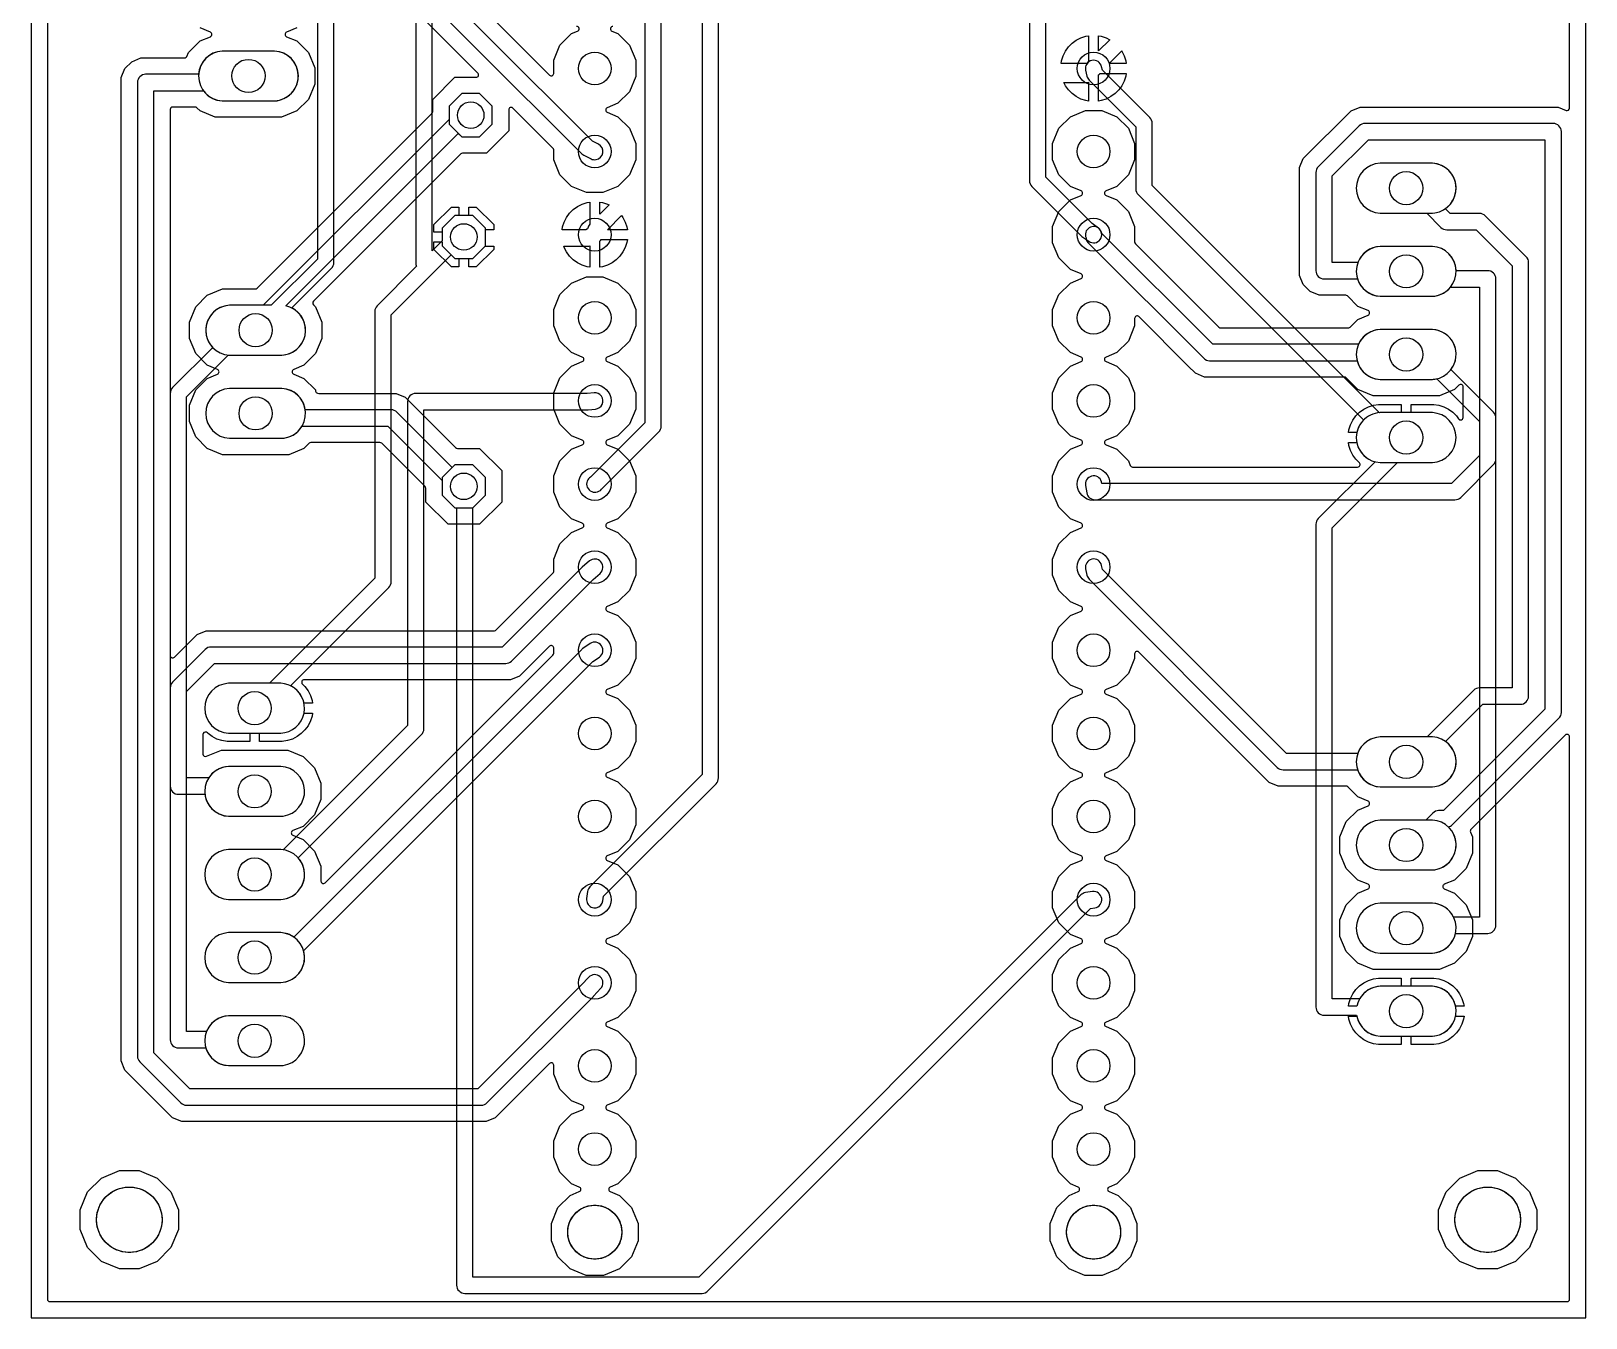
# Model space of a CAD drawing. Header units: millimetres. Extents: x 0 to 47.5, y 0 to 60.
# Drawn here: x 0 to 47.5, y 0 to 39.32 of the extents above; entities that cross this region are included whole.
import ezdxf

# ---------------------------------------------------------------- set-up
doc = ezdxf.new("R2010")
doc.units = ezdxf.units.MM

msp = doc.modelspace()

# ---------------------------------------------------------------- linework, layer by layer
at = {"layer": '16_copper'}
for points in [[(30.5, 57.75), (30.5, 34.75, 0.198912), (30.573, 34.573), (32.073, 33.073, 0.041311), (32.105, 33.047), (32.315, 32.897, 1), (32.605, 33.303), (32.412, 33.441), (31, 34.854), (31, 58, 0.414214)], [(8.75, 53.396), (8.75, 32.354), (7.338, 30.942), (6.061, 30.942, 0.643478), (5.548, 29.652), (4.323, 28.427, 0.198912), (4.25, 28.25), (4.25, 16.25, 0.414214), (4.5, 16), (5.311, 16, 0.365977), (6.031, 15.328), (7.629, 15.328), (7.704, 15.335, 0.906347), (7.629, 16.852), (6.031, 16.852, 0.243053), (5.426, 16.5), (4.75, 16.5), (4.75, 28.146), (6.025, 29.421), (6.061, 29.418), (7.659, 29.418, 0.770701), (7.965, 30.861), (9.177, 32.073, 0.198912), (9.25, 32.25), (9.25, 53.5, 0.198912)], [(11.75, 47.836), (11.75, 32.25, 0.122629), (11.779, 32.133), (10.573, 30.927, 0.198912), (10.5, 30.75), (10.5, 22.604), (7.288, 19.392), (6.031, 19.392, 0.95208), (6.031, 17.868), (7.629, 17.868, 0.778449), (7.921, 19.318), (10.927, 22.323, 0.198912), (11, 22.5), (11, 30.646), (12.835, 32.481), (12.946, 32.37), (13.494, 32.37), (13.88, 32.756), (13.88, 33.304), (13.494, 33.69), (12.946, 33.69), (12.56, 33.304), (12.56, 32.913), (12.25, 32.604), (12.25, 47.77)], [(20.5, 44.5), (20.5, 16.604), (17.073, 13.177, 0.163912), (17.002, 13.034), (16.972, 12.814), (16.97, 12.774), (16.974, 12.735), (16.984, 12.697), (17, 12.661), (17.022, 12.628), (17.048, 12.598), (17.079, 12.574), (17.113, 12.554), (17.15, 12.54), (17.189, 12.532), (17.228, 12.53), (17.268, 12.535, 0.321358), (17.468, 12.746), (17.486, 12.883), (20.927, 16.323, 0.198912), (21, 16.5), (21, 44.396)], [(18.75, 43.646), (18.75, 27.354), (17.091, 25.694, 0.161545), (16.985, 25.566), (16.975, 25.528, 0.417365), (17.175, 25.234), (17.214, 25.23), (17.254, 25.232, 0.195363), (17.427, 25.323), (19.177, 27.073, 0.198912), (19.25, 27.25), (19.25, 43.75, 0.198912)]]:
    msp.add_lwpolyline(points, format="xyb", dxfattribs=at)
for points in [[(7.514, 37.195, 0.906347), (7.439, 38.712), (5.841, 38.712, 0.95208), (5.841, 37.188), (7.439, 37.188)], [(42.884, 8.615, 0.906347), (42.809, 10.132), (41.211, 10.132, 0.255316), (40.587, 9.75), (39.75, 9.75), (39.75, 24.146), (41.742, 26.138), (42.809, 26.138, 0.95208), (42.809, 27.662), (41.211, 27.662), (41.193, 27.66), (34.25, 34.604), (34.25, 36.5, 0.198912), (34.177, 36.677), (32.728, 38.125), (32.704, 38.234, 1), (32.216, 38.126), (32.256, 37.946, 0.142639), (32.323, 37.823), (33.75, 36.396), (33.75, 34.5, 0.198912), (33.823, 34.323), (40.708, 27.438, 0.580144), (41.058, 26.161), (39.323, 24.427, 0.198912), (39.25, 24.25), (39.25, 9.5, 0.414214), (39.5, 9.25), (40.495, 9.25, 0.354775), (41.211, 8.608), (42.809, 8.608)], [(42.884, 33.765, 0.906347), (42.809, 35.282), (41.211, 35.282, 0.95208), (41.211, 33.758), (42.809, 33.758)], [(42.884, 31.225, 0.906347), (42.809, 32.742), (41.211, 32.742, 0.95208), (41.211, 31.218), (42.809, 31.218)], [(42.884, 11.155, 0.312629), (43.517, 11.75), (44.5, 11.75, 0.414214), (44.75, 12), (44.75, 27.5, 0.198912), (44.677, 27.677), (43.377, 28.976, 0.604689), (42.809, 30.202), (41.211, 30.202, 0.95208), (41.211, 28.678), (42.809, 28.678, 0.046091), (42.948, 28.698), (44.25, 27.396), (44.25, 12.25), (43.454, 12.25, 0.271223), (42.809, 12.672), (41.211, 12.672, 0.95208), (41.211, 11.148), (42.809, 11.148)], [(7.704, 12.795, 0.596656), (8.161, 14.058), (11.927, 17.823, 0.198912), (12, 18), (12, 27.75), (17, 27.75, 0.022669), (17.023, 27.751), (17.243, 27.771, 1), (17.197, 28.269), (16.989, 28.25), (11.75, 28.25, 0.414214), (11.5, 28), (11.5, 18.104), (7.701, 14.305), (7.629, 14.312), (6.031, 14.312, 0.95208), (6.031, 12.788), (7.629, 12.788)], [(7.734, 26.885, 0.906347), (7.659, 28.402), (6.061, 28.402, 0.95208), (6.061, 26.878), (7.659, 26.878)], [(20.502, 0.75, 0.196826), (20.677, 0.823), (32.368, 12.514), (32.495, 12.533, 1), (32.425, 13.027), (32.215, 12.997, 0.162277), (32.073, 12.927), (20.396, 1.25), (13.5, 1.25), (13.5, 24.756), (13.88, 25.136), (13.88, 25.684), (13.494, 26.07), (12.946, 26.07), (12.56, 25.684), (12.56, 25.136), (12.946, 24.75), (13, 24.75), (13, 1, 0.414214), (13.25, 0.75), (20.5, 0.75)], [(42.884, 16.235, 0.906347), (42.809, 17.752), (41.211, 17.752, 0.95208), (41.211, 16.228), (42.809, 16.228)], [(42.884, 13.695, 0.906347), (42.809, 15.212), (41.211, 15.212, 0.95208), (41.211, 13.688), (42.809, 13.688)], [(7.704, 10.255, 0.906347), (7.629, 11.772), (6.031, 11.772, 0.95208), (6.031, 10.248), (7.629, 10.248)], [(7.704, 7.715, 0.906347), (7.629, 9.232), (6.031, 9.232, 0.95208), (6.031, 7.708), (7.629, 7.708)]]:
    msp.add_lwpolyline(points, format="xyb", close=True, dxfattribs=at)
msp.add_lwpolyline([(14.09, 36.476), (14.09, 37.024), (13.704, 37.41), (13.156, 37.41), (12.77, 37.024), (12.77, 36.476), (13.156, 36.09), (13.704, 36.09)], close=True, dxfattribs=at)
at = {"layer": '1_copper'}
for points in [[(0.5, 59.424), (0.5, 0.576, 0.414214), (0.576, 0.5), (46.924, 0.5, 0.414214), (47, 0.576), (47, 17.755, 0.668179), (46.87, 17.809), (43.99, 14.93, 0.303353), (43.974, 14.847), (44.034, 14.701), (44.034, 14.199), (43.842, 13.735), (43.487, 13.38), (43.174, 13.25, 0.66819), (43.174, 13.11), (43.487, 12.98), (43.842, 12.625), (44.034, 12.161), (44.034, 11.659), (43.842, 11.195), (43.487, 10.84), (43.023, 10.648), (40.997, 10.648), (40.533, 10.84), (40.178, 11.195), (39.986, 11.659), (39.986, 12.161), (40.178, 12.625), (40.533, 12.98), (40.846, 13.11, 0.66819), (40.846, 13.25), (40.533, 13.38), (40.178, 13.735), (39.986, 14.199), (39.986, 14.701), (40.178, 15.165), (40.533, 15.52), (40.846, 15.65, 0.66819), (40.846, 15.79), (40.533, 15.92), (40.226, 16.228, 0.198912), (40.172, 16.25), (38.101, 16.25), (37.825, 16.364), (37.603, 16.586), (33.844, 20.345, 0.668179), (33.714, 20.291), (33.714, 20.151), (33.523, 19.69), (33.17, 19.337), (32.841, 19.2, 0.66819), (32.841, 19.06), (33.17, 18.923), (33.523, 18.57), (33.714, 18.109), (33.714, 17.611), (33.523, 17.15), (33.17, 16.797), (32.841, 16.66, 0.66819), (32.841, 16.52), (33.17, 16.383), (33.523, 16.03), (33.714, 15.569), (33.714, 15.071), (33.523, 14.61), (33.17, 14.257), (32.841, 14.12, 0.66819), (32.841, 13.98), (33.17, 13.843), (33.523, 13.49), (33.714, 13.029), (33.714, 12.531), (33.523, 12.07), (33.17, 11.717), (32.841, 11.58, 0.66819), (32.841, 11.44), (33.17, 11.303), (33.523, 10.95), (33.714, 10.489), (33.714, 9.991), (33.523, 9.53), (33.17, 9.177), (32.841, 9.04, 0.66819), (32.841, 8.9), (33.17, 8.763), (33.523, 8.41), (33.714, 7.949), (33.714, 7.451), (33.523, 6.99), (33.17, 6.637), (32.841, 6.5, 0.66819), (32.841, 6.36), (33.17, 6.223), (33.523, 5.87), (33.714, 5.409), (33.714, 4.911), (33.523, 4.45), (33.17, 4.097), (32.934, 3.999, 0.66819), (32.934, 3.858), (33.211, 3.744), (33.584, 3.371), (33.785, 2.884), (33.785, 2.356), (33.584, 1.869), (33.211, 1.496), (32.724, 1.294), (32.196, 1.294), (31.709, 1.496), (31.336, 1.869), (31.135, 2.356), (31.135, 2.884), (31.336, 3.371), (31.709, 3.744), (31.986, 3.858, 0.66819), (31.986, 3.999), (31.75, 4.097), (31.397, 4.45), (31.206, 4.911), (31.206, 5.409), (31.397, 5.87), (31.75, 6.223), (32.079, 6.36, 0.66819), (32.079, 6.5), (31.75, 6.637), (31.397, 6.99), (31.206, 7.451), (31.206, 7.949), (31.397, 8.41), (31.75, 8.763), (32.079, 8.9, 0.66819), (32.079, 9.04), (31.75, 9.177), (31.397, 9.53), (31.206, 9.991), (31.206, 10.489), (31.397, 10.95), (31.75, 11.303), (32.079, 11.44, 0.66819), (32.079, 11.58), (31.75, 11.717), (31.397, 12.07), (31.206, 12.531), (31.206, 13.029), (31.397, 13.49), (31.75, 13.843), (32.079, 13.98, 0.66819), (32.079, 14.12), (31.75, 14.257), (31.397, 14.61), (31.206, 15.071), (31.206, 15.569), (31.397, 16.03), (31.75, 16.383), (32.079, 16.52, 0.66819), (32.079, 16.66), (31.75, 16.797), (31.397, 17.15), (31.206, 17.611), (31.206, 18.109), (31.397, 18.57), (31.75, 18.923), (32.079, 19.06, 0.66819), (32.079, 19.2), (31.75, 19.337), (31.397, 19.69), (31.206, 20.151), (31.206, 20.649), (31.397, 21.11), (31.75, 21.463), (32.079, 21.6, 0.66819), (32.079, 21.74), (31.75, 21.877), (31.397, 22.23), (31.206, 22.691), (31.206, 23.189), (31.397, 23.65), (31.75, 24.003), (32.079, 24.14, 0.66819), (32.079, 24.28), (31.75, 24.417), (31.397, 24.77), (31.206, 25.231), (31.206, 25.729), (31.397, 26.19), (31.75, 26.543), (32.079, 26.68, 0.66819), (32.079, 26.82), (31.75, 26.957), (31.397, 27.31), (31.206, 27.771), (31.206, 28.269), (31.397, 28.73), (31.75, 29.083), (32.079, 29.22, 0.66819), (32.079, 29.36), (31.75, 29.497), (31.397, 29.85), (31.206, 30.311), (31.206, 30.809), (31.397, 31.27), (31.75, 31.623), (32.079, 31.76, 0.66819), (32.079, 31.9), (31.75, 32.037), (31.397, 32.39), (31.206, 32.851), (31.206, 33.349), (31.397, 33.81), (31.75, 34.163), (32.079, 34.3, 0.66819), (32.079, 34.44), (31.75, 34.577), (31.397, 34.93), (31.206, 35.391), (31.206, 35.889), (31.397, 36.35), (31.75, 36.703), (32.211, 36.894), (32.709, 36.894), (33.17, 36.703), (33.523, 36.35), (33.714, 35.889), (33.714, 35.391), (33.523, 34.93), (33.17, 34.577), (32.841, 34.44, 0.66819), (32.841, 34.3), (33.17, 34.163), (33.523, 33.81), (33.714, 33.349), (33.714, 32.878, 0.198912), (33.736, 32.824), (36.288, 30.272, 0.198912), (36.342, 30.25), (40.242, 30.25), (40.25, 30.251), (40.259, 30.252, 0.14139), (40.296, 30.272), (40.533, 30.51), (40.846, 30.64, 0.66819), (40.846, 30.78), (40.533, 30.91), (40.216, 31.228, 0.198912), (40.162, 31.25), (39.351, 31.25), (39.075, 31.364), (38.864, 31.575), (38.75, 31.851), (38.75, 35.149), (38.864, 35.425), (40.325, 36.886), (40.601, 37), (46.649, 37), (46.895, 36.898, 0.534518), (47, 36.969), (47, 59.424, 0.414214)], [(11.272, 42.538), (15.836, 37.975, 0.668179), (15.966, 38.029), (15.966, 38.429), (16.157, 38.89), (16.51, 39.243), (16.694, 39.319, 0.820685), (16.665, 39.466)], [(17.775, 39.466, 0.820685), (17.746, 39.319), (17.93, 39.243), (18.283, 38.89), (18.474, 38.429), (18.474, 37.931), (18.283, 37.47), (17.93, 37.117), (17.601, 36.98, 0.66819), (17.601, 36.84), (17.93, 36.703), (18.283, 36.35), (18.474, 35.889), (18.474, 35.391), (18.283, 34.93), (17.93, 34.577), (17.469, 34.386), (16.971, 34.386), (16.51, 34.577), (16.157, 34.93), (15.966, 35.391), (15.966, 35.692, 0.198912), (15.944, 35.746), (14.72, 36.969, 0.668179), (14.59, 36.915), (14.59, 36.269), (13.911, 35.59), (13.182, 35.59, 0.198912), (13.128, 35.567), (8.628, 31.067, 0.414214), (8.628, 30.959), (8.692, 30.895), (8.884, 30.431), (8.884, 29.929), (8.692, 29.465), (8.337, 29.11), (8.024, 28.98, 0.66819), (8.024, 28.84), (8.337, 28.71), (8.692, 28.355, 0.503501), (8.786, 28.25), (11.149, 28.25), (11.425, 28.136), (12.968, 26.593, 0.198912), (13.022, 26.57), (13.701, 26.57), (14.38, 25.891), (14.38, 24.929), (13.701, 24.25), (12.739, 24.25), (12.06, 24.929), (12.06, 25.348, 0.198912), (12.037, 25.402), (10.712, 26.728, 0.198912), (10.658, 26.75), (8.548, 26.75, 0.198912), (8.494, 26.728), (8.337, 26.57), (7.873, 26.378), (5.847, 26.378), (5.383, 26.57), (5.028, 26.925), (4.836, 27.389), (4.836, 27.891), (5.028, 28.355), (5.383, 28.71), (5.696, 28.84, 0.66819), (5.696, 28.98), (5.383, 29.11), (5.028, 29.465), (4.836, 29.929), (4.836, 30.431), (5.028, 30.895), (5.383, 31.25), (5.847, 31.442), (6.85, 31.442, 0.198912), (6.904, 31.464), (12.247, 36.808, 0.198912), (12.27, 36.862), (12.27, 37.231), (12.949, 37.91), (13.595, 37.91, 0.668179), (13.649, 38.04), (10.086, 41.603)], [(8.117, 39.42), (7.804, 39.29, 0.66819), (7.804, 39.15), (8.117, 39.02), (8.472, 38.665), (8.664, 38.201), (8.664, 37.699), (8.472, 37.235), (8.117, 36.88), (7.653, 36.688), (5.627, 36.688), (5.163, 36.88), (5.066, 36.978, 0.198912), (5.012, 37), (4.326, 37, 0.414214), (4.25, 36.924), (4.25, 20.245, 0.668179), (4.38, 20.191), (5.075, 20.886), (5.351, 21), (14.158, 21, 0.198912), (14.212, 21.022), (15.944, 22.754, 0.198912), (15.966, 22.808), (15.966, 23.189), (16.157, 23.65), (16.51, 24.003), (16.839, 24.14, 0.66819), (16.839, 24.28), (16.51, 24.417), (16.157, 24.77), (15.966, 25.231), (15.966, 25.729), (16.157, 26.19), (16.51, 26.543), (16.839, 26.68, 0.66819), (16.839, 26.82), (16.51, 26.957), (16.157, 27.31), (15.966, 27.771), (15.966, 28.269), (16.157, 28.73), (16.51, 29.083), (16.839, 29.22, 0.66819), (16.839, 29.36), (16.51, 29.497), (16.157, 29.85), (15.966, 30.311), (15.966, 30.809), (16.157, 31.27), (16.51, 31.623), (16.971, 31.814), (17.469, 31.814), (17.93, 31.623), (18.283, 31.27), (18.474, 30.809), (18.474, 30.311), (18.283, 29.85), (17.93, 29.497), (17.601, 29.36, 0.66819), (17.601, 29.22), (17.93, 29.083), (18.283, 28.73), (18.474, 28.269), (18.474, 27.771), (18.283, 27.31), (17.93, 26.957), (17.601, 26.82, 0.66819), (17.601, 26.68), (17.93, 26.543), (18.283, 26.19), (18.474, 25.729), (18.474, 25.231), (18.283, 24.77), (17.93, 24.417), (17.601, 24.28, 0.66819), (17.601, 24.14), (17.93, 24.003), (18.283, 23.65), (18.474, 23.189), (18.474, 22.691), (18.283, 22.23), (17.93, 21.877), (17.601, 21.74, 0.66819), (17.601, 21.6), (17.93, 21.463), (18.283, 21.11), (18.474, 20.649), (18.474, 20.151), (18.283, 19.69), (17.93, 19.337), (17.601, 19.2, 0.66819), (17.601, 19.06), (17.93, 18.923), (18.283, 18.57), (18.474, 18.109), (18.474, 17.611), (18.283, 17.15), (17.93, 16.797), (17.601, 16.66, 0.66819), (17.601, 16.52), (17.93, 16.383), (18.283, 16.03), (18.474, 15.569), (18.474, 15.071), (18.283, 14.61), (17.93, 14.257), (17.601, 14.12, 0.66819), (17.601, 13.98), (17.93, 13.843), (18.283, 13.49), (18.474, 13.029), (18.474, 12.531), (18.283, 12.07), (17.93, 11.717), (17.601, 11.58, 0.66819), (17.601, 11.44), (17.93, 11.303), (18.283, 10.95), (18.474, 10.489), (18.474, 9.991), (18.283, 9.53), (17.93, 9.177), (17.601, 9.04, 0.66819), (17.601, 8.9), (17.93, 8.763), (18.283, 8.41), (18.474, 7.949), (18.474, 7.451), (18.283, 6.99), (17.93, 6.637), (17.601, 6.5, 0.66819), (17.601, 6.36), (17.93, 6.223), (18.283, 5.87), (18.474, 5.409), (18.474, 4.911), (18.283, 4.45), (17.93, 4.097), (17.694, 3.999, 0.66819), (17.694, 3.858), (17.971, 3.744), (18.344, 3.371), (18.545, 2.884), (18.545, 2.356), (18.344, 1.869), (17.971, 1.496), (17.484, 1.294), (16.956, 1.294), (16.469, 1.496), (16.096, 1.869), (15.895, 2.356), (15.895, 2.884), (16.096, 3.371), (16.469, 3.744), (16.746, 3.858, 0.66819), (16.746, 3.999), (16.51, 4.097), (16.157, 4.45), (15.966, 4.911), (15.966, 5.409), (16.157, 5.87), (16.51, 6.223), (16.839, 6.36, 0.66819), (16.839, 6.5), (16.51, 6.637), (16.157, 6.99), (15.966, 7.451), (15.966, 7.721, 0.668179), (15.836, 7.775), (14.397, 6.336), (14.175, 6.114), (13.899, 6), (4.601, 6), (4.325, 6.114), (2.864, 7.575), (2.75, 7.851), (2.75, 37.899), (2.864, 38.175), (3.075, 38.386), (3.351, 38.5), (4.689, 38.5), (4.691, 38.5), (4.692, 38.5), (4.701, 38.502), (4.71, 38.503, 0.226634), (4.759, 38.547), (4.808, 38.665), (5.163, 39.02), (5.476, 39.15, 0.66819), (5.476, 39.29), (5.163, 39.42)]]:
    msp.add_lwpolyline(points, format="xyb", dxfattribs=at)
for points in [[(17.262, 35.394, 0.724899), (17.332, 35.864), (17.148, 35.955), (10.75, 42.354), (10.75, 53.146), (11.903, 54.3, 0.623949), (13.162, 54.841), (13.162, 56.439, 0.95208), (11.638, 56.439), (11.638, 54.841, 0.029333), (11.648, 54.752), (10.323, 53.427, 0.198912), (10.25, 53.25), (10.25, 42.25, 0.198912), (10.323, 42.073), (16.823, 35.573, 0.080612), (16.888, 35.526), (17.108, 35.416), (17.145, 35.402), (17.183, 35.393), (17.223, 35.39)], [(13.752, 6.5, 0.196826), (13.927, 6.573), (17.177, 9.823, 0.010862), (17.184, 9.831), (17.404, 10.071, 1), (17.036, 10.409), (16.819, 10.173), (13.646, 7), (4.854, 7), (3.75, 8.104), (3.75, 37.5), (5.262, 37.5, 0.226407), (5.841, 37.188), (7.439, 37.188, 0.95208), (7.439, 38.712), (5.841, 38.712, 0.380999), (5.117, 38), (3.5, 38, 0.414214), (3.25, 37.75), (3.25, 8, 0.198912), (3.323, 7.823), (4.573, 6.573, 0.198912), (4.75, 6.5), (13.75, 6.5)], [(32.612, 37.981, 0.053146), (32.651, 38.018), (32.654, 38.023, 0.005416), (32.658, 38.028), (33.456, 38.028), (33.443, 37.944), (33.394, 37.793), (33.322, 37.652), (33.229, 37.523), (33.117, 37.411), (32.988, 37.318), (32.847, 37.246), (32.696, 37.197), (32.612, 37.184)], [(32.224, 37.197), (32.073, 37.246), (31.932, 37.318), (31.803, 37.411), (31.691, 37.523), (31.598, 37.652), (31.548, 37.75), (32.25, 37.75, 0.058279), (32.308, 37.757), (32.308, 37.184)], [(7.734, 29.425, 0.836551), (7.779, 30.926), (13.05, 36.196), (13.156, 36.09), (13.704, 36.09), (14.09, 36.476), (14.09, 37.024), (13.704, 37.41), (13.156, 37.41), (12.77, 37.024), (12.77, 36.623), (7.088, 30.942), (6.061, 30.942, 0.95208), (6.061, 29.418), (7.659, 29.418)], [(42.884, 13.695, 0.599377), (43.337, 14.962), (43.295, 15.004, 0.151893), (43.427, 15.073), (46.677, 18.323, 0.198912), (46.75, 18.5), (46.75, 36.25, 0.414214), (46.5, 36.5), (40.75, 36.5, 0.198912), (40.573, 36.427), (39.323, 35.177, 0.198912), (39.25, 35), (39.25, 32, 0.414214), (39.5, 31.75), (40.521, 31.75, 0.313481), (41.211, 31.218), (42.809, 31.218, 0.213213), (43.364, 31.5), (44.25, 31.5), (44.25, 26.354), (43.396, 25.5), (32.71, 25.5, 0.978142), (32.21, 25.471), (32.214, 25.437), (32.254, 25.207, 0.364635), (32.5, 25), (43.5, 25, 0.198912), (43.677, 25.073), (44.677, 26.073, 0.198912), (44.75, 26.25), (44.75, 31.75, 0.414214), (44.5, 32), (43.534, 32, 0.392319), (42.809, 32.742), (41.211, 32.742, 0.298328), (40.535, 32.25), (39.75, 32.25), (39.75, 34.896), (40.854, 36), (46.25, 36), (46.25, 18.604), (43.146, 15.5), (43, 15.5, 0.198912), (42.823, 15.427), (42.608, 15.212), (41.211, 15.212, 0.95208), (41.211, 13.688), (42.809, 13.688)], [(42.884, 16.235, 0.675078), (43.214, 17.611), (44.354, 18.75), (45.5, 18.75, 0.414214), (45.75, 19), (45.75, 32.25, 0.198912), (45.677, 32.427), (44.427, 33.677, 0.198912), (44.25, 33.75), (43.354, 33.75), (43.208, 33.895, 0.714982), (42.809, 35.282), (41.211, 35.282, 0.95208), (41.211, 33.758), (42.638, 33.758), (43.073, 33.323, 0.198912), (43.25, 33.25), (44.146, 33.25), (45.25, 32.146), (45.25, 19.25), (44.25, 19.25, 0.198912), (44.073, 19.177), (42.648, 17.752), (41.211, 17.752, 0.302194), (40.531, 17.25), (38.354, 17.25), (32.729, 22.874), (32.705, 22.992, 1), (32.215, 22.888), (32.255, 22.698, 0.145489), (32.323, 22.573), (38.073, 16.823, 0.198912), (38.25, 16.75), (40.525, 16.75, 0.309721), (41.211, 16.228), (42.809, 16.228)], [(16.224, 33.252), (16.237, 33.336), (16.286, 33.487), (16.358, 33.628), (16.451, 33.757), (16.563, 33.869), (16.692, 33.962), (16.833, 34.034), (16.984, 34.083), (17.068, 34.096), (17.068, 33.42, 0.139235), (17.005, 33.299), (17, 33.275), (16.951, 33.252)], [(42.884, 28.685, 0.906347), (42.809, 30.202), (41.211, 30.202, 0.282928), (40.552, 29.75), (36.104, 29.75), (32.713, 33.14), (32.692, 33.193), (32.675, 33.228, 0.862486), (32.217, 33.04), (32.228, 33.007, 0.205752), (32.323, 32.823), (35.823, 29.323, 0.198912), (36, 29.25), (40.509, 29.25, 0.328601), (41.211, 28.678), (42.809, 28.678)], [(17.372, 32.903, 0.064397), (17.418, 32.948), (18.216, 32.948), (18.203, 32.864), (18.154, 32.713), (18.082, 32.572), (17.989, 32.443), (17.877, 32.331), (17.748, 32.238), (17.607, 32.166), (17.456, 32.117), (17.372, 32.104)], [(16.984, 32.117), (16.833, 32.166), (16.692, 32.238), (16.563, 32.331), (16.451, 32.443), (16.358, 32.572), (16.286, 32.713), (16.274, 32.75), (17, 32.75, 0.068639), (17.068, 32.76), (17.068, 32.104)], [(43.668, 27.441, 0.438609), (43.75, 27.517), (43.75, 28.449, 0.668179), (43.62, 28.503), (43.487, 28.37), (43.023, 28.178), (40.997, 28.178), (40.533, 28.37), (40.176, 28.728, 0.198912), (40.122, 28.75), (35.851, 28.75), (35.575, 28.864), (35.353, 29.086), (33.844, 30.595, 0.668179), (33.714, 30.541), (33.714, 30.311), (33.523, 29.85), (33.17, 29.497), (32.841, 29.36, 0.66819), (32.841, 29.22), (33.17, 29.083), (33.523, 28.73), (33.714, 28.269), (33.714, 27.771), (33.523, 27.31), (33.17, 26.957), (32.841, 26.82, 0.66819), (32.841, 26.68), (33.17, 26.543), (33.523, 26.19), (33.582, 26.047, 0.303351), (33.653, 26), (40.527, 26, 0.668179), (40.581, 26.13), (40.473, 26.238), (40.379, 26.367), (40.306, 26.51), (40.257, 26.662), (40.243, 26.748), (40.501, 26.748, 0.342624), (41.211, 26.138), (42.809, 26.138, 0.95208), (42.809, 27.662), (42.162, 27.662), (42.162, 27.916), (42.852, 27.916), (43.01, 27.891), (43.162, 27.842), (43.305, 27.769), (43.434, 27.675), (43.547, 27.562), (43.612, 27.472), (43.618, 27.466), (43.624, 27.459), (43.626, 27.458), (43.627, 27.457), (43.635, 27.452), (43.642, 27.447), (43.644, 27.447), (43.646, 27.446), (43.655, 27.444), (43.663, 27.441), (43.665, 27.441)], [(13.88, 25.136), (13.88, 25.684), (13.494, 26.07), (12.946, 26.07), (12.865, 25.989), (11.177, 27.677, 0.198912), (11, 27.75), (8.377, 27.75, 0.358527), (7.659, 28.402), (6.061, 28.402, 0.95208), (6.061, 26.878), (7.659, 26.878, 0.251363), (8.278, 27.25), (10.896, 27.25), (12.56, 25.587), (12.56, 25.136), (12.946, 24.75), (13.494, 24.75)], [(7.704, 7.715, 0.906347), (7.629, 9.232), (6.031, 9.232, 0.294467), (5.359, 8.75), (4.75, 8.75), (4.75, 19.146), (5.604, 20), (14.5, 20, 0.198912), (14.677, 20.073), (17.17, 22.567), (17.383, 22.751, 1), (17.057, 23.129), (16.837, 22.939, 0.018262), (16.823, 22.927), (14.396, 20.5), (5.5, 20.5, 0.198912), (5.323, 20.427), (4.323, 19.427, 0.198912), (4.25, 19.25), (4.25, 8.5, 0.414214), (4.5, 8.25), (5.338, 8.25, 0.31725), (6.031, 7.708), (7.629, 7.708)], [(8.31, 18.887, 0.303347), (7.629, 19.392), (6.031, 19.392, 0.95208), (6.031, 17.868), (6.678, 17.868), (6.678, 17.614), (5.988, 17.614), (5.83, 17.639), (5.678, 17.688), (5.535, 17.761), (5.406, 17.855, 0.175803), (5.358, 17.897), (5.35, 17.899, 0.510803), (5.25, 17.827), (5.25, 17.231, 0.534506), (5.355, 17.161), (5.817, 17.352), (7.843, 17.352), (8.307, 17.16), (8.662, 16.805), (8.854, 16.341), (8.854, 15.839), (8.662, 15.375), (8.307, 15.02), (7.994, 14.89, 0.66819), (7.994, 14.75), (8.307, 14.62), (8.662, 14.265), (8.854, 13.801), (8.854, 13.349, 0.668179), (8.984, 13.295), (15.944, 20.254, 0.198912), (15.966, 20.308), (15.966, 20.471, 0.668179), (15.836, 20.525), (15.147, 19.836), (14.925, 19.614), (14.649, 19.5), (8.343, 19.5, 0.668179), (8.289, 19.37), (8.367, 19.292), (8.461, 19.163), (8.534, 19.02), (8.583, 18.868), (8.597, 18.782), (8.339, 18.782), (8.332, 18.815)], [(7.704, 10.255, 0.453724), (8.324, 11.221), (17.16, 20.057), (17.361, 20.193, 1), (17.079, 20.607), (16.859, 20.457, 0.046778), (16.823, 20.427), (8.03, 11.634, 0.141765), (7.629, 11.772), (6.031, 11.772, 0.95208), (6.031, 10.248), (7.629, 10.248)], [(6.982, 17.614), (6.982, 17.868), (7.629, 17.868, 0.342624), (8.339, 18.478), (8.597, 18.478), (8.583, 18.392), (8.534, 18.24), (8.461, 18.097), (8.367, 17.968), (8.254, 17.855), (8.125, 17.761), (7.982, 17.688), (7.83, 17.639), (7.672, 17.614)], [(7.704, 15.335, 0.906347), (7.629, 16.852), (6.031, 16.852, 0.95208), (6.031, 15.328), (7.629, 15.328)], [(7.704, 12.795, 0.906347), (7.629, 14.312), (6.031, 14.312, 0.95208), (6.031, 12.788), (7.629, 12.788)], [(42.884, 11.155, 0.906347), (42.809, 12.672), (41.211, 12.672, 0.95208), (41.211, 11.148), (42.809, 11.148)], [(43.519, 9.522, 0.342626), (42.809, 10.132), (42.162, 10.132), (42.162, 10.386), (42.852, 10.386), (43.01, 10.361), (43.162, 10.312), (43.305, 10.239), (43.434, 10.145), (43.547, 10.032), (43.641, 9.902), (43.714, 9.76), (43.763, 9.608), (43.777, 9.522)], [(41.168, 8.354), (41.01, 8.379), (40.858, 8.428), (40.715, 8.501), (40.586, 8.595), (40.473, 8.708), (40.379, 8.837), (40.306, 8.98), (40.257, 9.132), (40.243, 9.218), (40.501, 9.218, 0.342624), (41.211, 8.608), (41.858, 8.608), (41.858, 8.354)], [(42.162, 8.354), (42.162, 8.608), (42.809, 8.608, 0.342624), (43.519, 9.218), (43.777, 9.218), (43.763, 9.132), (43.714, 8.98), (43.641, 8.837), (43.547, 8.708), (43.434, 8.595), (43.305, 8.501), (43.162, 8.428), (43.01, 8.379), (42.852, 8.354)]]:
    msp.add_lwpolyline(points, format="xyb", close=True, dxfattribs=at)
for points in [[(31.464, 38.332), (31.477, 38.416), (31.526, 38.567), (31.598, 38.708), (31.691, 38.837), (31.803, 38.949), (31.932, 39.042), (32.073, 39.114), (32.224, 39.163), (32.308, 39.176), (32.308, 38.409), (32.302, 38.402), (32.3, 38.399), (32.298, 38.397), (32.292, 38.388), (32.283, 38.374), (32.264, 38.342), (32.254, 38.332)], [(32.612, 39.176), (32.696, 39.163), (32.847, 39.114), (32.955, 39.059), (32.612, 38.716)], [(32.936, 38.332), (33.318, 38.714), (33.322, 38.708), (33.394, 38.567), (33.443, 38.416), (33.456, 38.332)], [(12.306, 33.182), (12.306, 33.409), (12.841, 33.944), (13.068, 33.944), (13.068, 33.69), (12.946, 33.69), (12.56, 33.304), (12.56, 33.182)], [(13.88, 33.25), (13.88, 33.304), (13.494, 33.69), (13.372, 33.69), (13.372, 33.944), (13.599, 33.944), (14.134, 33.409), (14.134, 33.25)], [(17.372, 34.096), (17.456, 34.083), (17.607, 34.034), (17.656, 34.009), (17.372, 33.726)], [(17.606, 33.252), (18.04, 33.686), (18.082, 33.628), (18.154, 33.487), (18.203, 33.336), (18.216, 33.252)], [(12.841, 32.116), (12.306, 32.651), (12.306, 32.878), (12.56, 32.878), (12.56, 32.756), (12.946, 32.37), (13.068, 32.37), (13.068, 32.116)], [(13.372, 32.116), (13.372, 32.37), (13.494, 32.37), (13.874, 32.75), (14.134, 32.75), (14.134, 32.651), (13.599, 32.116)], [(40.243, 27.052), (40.257, 27.138), (40.306, 27.29), (40.379, 27.433), (40.473, 27.562), (40.586, 27.675), (40.715, 27.769), (40.858, 27.842), (41.01, 27.891), (41.168, 27.916), (41.858, 27.916), (41.858, 27.662), (41.211, 27.662), (41.136, 27.655), (41.063, 27.64), (40.991, 27.618), (40.922, 27.59), (40.856, 27.554), (40.794, 27.513), (40.736, 27.465), (40.683, 27.412), (40.635, 27.354), (40.594, 27.292), (40.558, 27.226), (40.53, 27.157), (40.508, 27.085), (40.501, 27.052)], [(40.243, 9.522), (40.257, 9.608), (40.306, 9.76), (40.379, 9.902), (40.473, 10.032), (40.586, 10.145), (40.715, 10.239), (40.858, 10.312), (41.01, 10.361), (41.168, 10.386), (41.858, 10.386), (41.858, 10.132), (41.211, 10.132), (41.136, 10.125), (41.063, 10.11), (40.991, 10.088), (40.922, 10.06), (40.856, 10.024), (40.794, 9.983), (40.736, 9.935), (40.683, 9.882), (40.635, 9.824), (40.594, 9.762), (40.558, 9.696), (40.53, 9.627), (40.508, 9.555), (40.501, 9.522)], [(2.702, 1.5), (2.15, 1.728), (1.728, 2.15), (1.5, 2.702), (1.5, 3.298), (1.728, 3.85), (2.15, 4.272), (2.702, 4.5), (3.298, 4.5), (3.85, 4.272), (4.272, 3.85), (4.5, 3.298), (4.5, 2.702), (4.272, 2.15), (3.85, 1.728), (3.298, 1.5)], [(44.202, 1.5), (43.65, 1.728), (43.228, 2.15), (43, 2.702), (43, 3.298), (43.228, 3.85), (43.65, 4.272), (44.202, 4.5), (44.798, 4.5), (45.35, 4.272), (45.772, 3.85), (46, 3.298), (46, 2.702), (45.772, 2.15), (45.35, 1.728), (44.798, 1.5)]]:
    msp.add_lwpolyline(points, close=True, dxfattribs=at)
at = {"layer": 'drills_NPTH'}
for centre, radius in [((3, 3), 1), ((44.5, 3), 1), ((17.22, 2.62), 0.826), ((32.46, 2.62), 0.826)]:
    msp.add_circle(centre, radius, dxfattribs=at)
at = {"layer": 'drills_PTH'}
for centre, radius in [((17.22, 38.18), 0.5), ((32.46, 38.18), 0.5), ((6.64, 37.95), 0.508), ((13.43, 36.75), 0.406), ((17.22, 35.64), 0.5), ((32.46, 35.64), 0.5), ((42.01, 34.52), 0.508), ((13.22, 33.03), 0.406), ((17.22, 33.1), 0.5), ((32.46, 33.1), 0.5), ((42.01, 31.98), 0.508), ((17.22, 30.56), 0.5), ((32.46, 30.56), 0.5), ((6.86, 30.18), 0.508), ((42.01, 29.44), 0.508), ((17.22, 28.02), 0.5), ((32.46, 28.02), 0.5), ((6.86, 27.64), 0.508), ((42.01, 26.9), 0.508), ((13.22, 25.41), 0.406), ((17.22, 25.48), 0.5), ((32.46, 25.48), 0.5), ((17.22, 22.94), 0.5), ((32.46, 22.94), 0.5), ((17.22, 20.4), 0.5), ((32.46, 20.4), 0.5), ((6.83, 18.63), 0.508), ((17.22, 17.86), 0.5), ((32.46, 17.86), 0.5), ((42.01, 16.99), 0.508), ((6.83, 16.09), 0.508), ((17.22, 15.32), 0.5), ((32.46, 15.32), 0.5), ((42.01, 14.45), 0.508), ((6.83, 13.55), 0.508), ((17.22, 12.78), 0.5), ((32.46, 12.78), 0.5), ((42.01, 11.91), 0.508), ((6.83, 11.01), 0.508), ((17.22, 10.24), 0.5), ((32.46, 10.24), 0.5), ((42.01, 9.37), 0.508), ((6.83, 8.47), 0.508), ((17.22, 7.7), 0.5), ((32.46, 7.7), 0.5), ((17.22, 5.16), 0.5), ((32.46, 5.16), 0.5)]:
    msp.add_circle(centre, radius, dxfattribs=at)
at = {"layer": 'holes'}
for points in [[(4, 2.956), (3.992, 2.869), (3.977, 2.783), (3.955, 2.699), (3.925, 2.617), (3.888, 2.538), (3.844, 2.462), (3.794, 2.391), (3.738, 2.324), (3.676, 2.262), (3.609, 2.206), (3.538, 2.156), (3.462, 2.112), (3.383, 2.075), (3.301, 2.045), (3.217, 2.023), (3.131, 2.008), (3.044, 2), (2.956, 2), (2.869, 2.008), (2.783, 2.023), (2.699, 2.045), (2.617, 2.075), (2.538, 2.112), (2.462, 2.156), (2.391, 2.206), (2.324, 2.262), (2.262, 2.324), (2.206, 2.391), (2.156, 2.462), (2.112, 2.538), (2.075, 2.617), (2.045, 2.699), (2.023, 2.783), (2.008, 2.869), (2, 2.956), (2, 3.044), (2.008, 3.131), (2.023, 3.217), (2.045, 3.301), (2.075, 3.383), (2.112, 3.462), (2.156, 3.538), (2.206, 3.609), (2.262, 3.676), (2.324, 3.738), (2.391, 3.794), (2.462, 3.844), (2.538, 3.888), (2.617, 3.925), (2.699, 3.955), (2.783, 3.977), (2.869, 3.992), (2.956, 4), (3.044, 4), (3.131, 3.992), (3.217, 3.977), (3.301, 3.955), (3.383, 3.925), (3.462, 3.888), (3.538, 3.844), (3.609, 3.794), (3.676, 3.738), (3.738, 3.676), (3.794, 3.609), (3.844, 3.538), (3.888, 3.462), (3.925, 3.383), (3.955, 3.301), (3.977, 3.217), (3.992, 3.131), (4, 3.044), (4, 2.956)], [(45.5, 2.956), (45.492, 2.869), (45.477, 2.783), (45.455, 2.699), (45.425, 2.617), (45.388, 2.538), (45.344, 2.462), (45.294, 2.391), (45.238, 2.324), (45.176, 2.262), (45.109, 2.206), (45.038, 2.156), (44.962, 2.112), (44.883, 2.075), (44.801, 2.045), (44.717, 2.023), (44.631, 2.008), (44.544, 2), (44.456, 2), (44.369, 2.008), (44.283, 2.023), (44.199, 2.045), (44.117, 2.075), (44.038, 2.112), (43.962, 2.156), (43.891, 2.206), (43.824, 2.262), (43.762, 2.324), (43.706, 2.391), (43.656, 2.462), (43.612, 2.538), (43.575, 2.617), (43.545, 2.699), (43.523, 2.783), (43.508, 2.869), (43.5, 2.956), (43.5, 3.044), (43.508, 3.131), (43.523, 3.217), (43.545, 3.301), (43.575, 3.383), (43.612, 3.462), (43.656, 3.538), (43.706, 3.609), (43.762, 3.676), (43.824, 3.738), (43.891, 3.794), (43.962, 3.844), (44.038, 3.888), (44.117, 3.925), (44.199, 3.955), (44.283, 3.977), (44.369, 3.992), (44.456, 4), (44.544, 4), (44.631, 3.992), (44.717, 3.977), (44.801, 3.955), (44.883, 3.925), (44.962, 3.888), (45.038, 3.844), (45.109, 3.794), (45.176, 3.738), (45.238, 3.676), (45.294, 3.609), (45.344, 3.538), (45.388, 3.462), (45.425, 3.383), (45.455, 3.301), (45.477, 3.217), (45.492, 3.131), (45.5, 3.044), (45.5, 2.956)], [(17.261, 3.446), (17.341, 3.438), (17.421, 3.422), (17.498, 3.398), (17.573, 3.367), (17.645, 3.329), (17.712, 3.284), (17.775, 3.232), (17.832, 3.175), (17.884, 3.112), (17.929, 3.045), (17.967, 2.973), (17.998, 2.898), (18.022, 2.821), (18.038, 2.741), (18.046, 2.661), (18.046, 2.579), (18.038, 2.499), (18.022, 2.419), (17.998, 2.342), (17.967, 2.267), (17.929, 2.195), (17.884, 2.128), (17.832, 2.065), (17.775, 2.008), (17.712, 1.956), (17.645, 1.911), (17.573, 1.873), (17.498, 1.842), (17.421, 1.818), (17.341, 1.802), (17.261, 1.794), (17.179, 1.794), (17.099, 1.802), (17.019, 1.818), (16.942, 1.842), (16.867, 1.873), (16.795, 1.911), (16.728, 1.956), (16.665, 2.008), (16.608, 2.065), (16.556, 2.128), (16.511, 2.195), (16.473, 2.267), (16.442, 2.342), (16.418, 2.419), (16.402, 2.499), (16.395, 2.579), (16.395, 2.661), (16.402, 2.741), (16.418, 2.821), (16.442, 2.898), (16.473, 2.973), (16.511, 3.045), (16.556, 3.112), (16.608, 3.175), (16.665, 3.232), (16.728, 3.284), (16.795, 3.329), (16.867, 3.367), (16.942, 3.398), (17.019, 3.422), (17.099, 3.438), (17.179, 3.446), (17.261, 3.446)], [(32.501, 3.446), (32.581, 3.438), (32.661, 3.422), (32.738, 3.398), (32.813, 3.367), (32.885, 3.329), (32.952, 3.284), (33.015, 3.232), (33.072, 3.175), (33.124, 3.112), (33.169, 3.045), (33.207, 2.973), (33.238, 2.898), (33.262, 2.821), (33.278, 2.741), (33.285, 2.661), (33.285, 2.579), (33.278, 2.499), (33.262, 2.419), (33.238, 2.342), (33.207, 2.267), (33.169, 2.195), (33.124, 2.128), (33.072, 2.065), (33.015, 2.008), (32.952, 1.956), (32.885, 1.911), (32.813, 1.873), (32.738, 1.842), (32.661, 1.818), (32.581, 1.802), (32.501, 1.794), (32.419, 1.794), (32.339, 1.802), (32.259, 1.818), (32.182, 1.842), (32.107, 1.873), (32.035, 1.911), (31.968, 1.956), (31.905, 2.008), (31.848, 2.065), (31.796, 2.128), (31.751, 2.195), (31.713, 2.267), (31.682, 2.342), (31.658, 2.419), (31.642, 2.499), (31.635, 2.579), (31.635, 2.661), (31.642, 2.741), (31.658, 2.821), (31.682, 2.898), (31.713, 2.973), (31.751, 3.045), (31.796, 3.112), (31.848, 3.175), (31.905, 3.232), (31.968, 3.284), (32.035, 3.329), (32.107, 3.367), (32.182, 3.398), (32.259, 3.422), (32.339, 3.438), (32.419, 3.446), (32.501, 3.446)]]:
    msp.add_lwpolyline(points, close=True, dxfattribs=at)
at = {"layer": 'outline'}
msp.add_lwpolyline([(0, 0), (47.5, 0), (47.5, 60), (0, 60), (0, 0)], close=True, dxfattribs=at)

doc.saveas('drawing.dxf')
